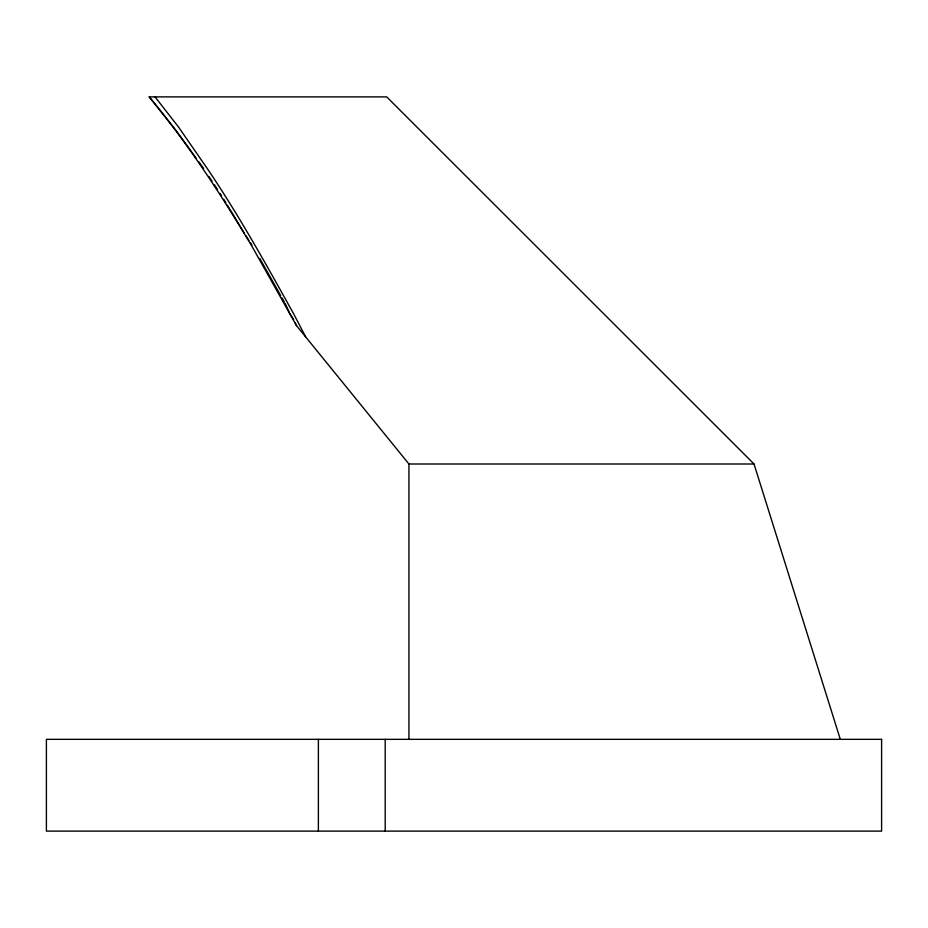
<?xml version="1.0" encoding="UTF-8"?>
<svg xmlns="http://www.w3.org/2000/svg" width="928" height="928" viewBox="0 0 928 928"><rect width="100%" height="100%" fill="white"/><g stroke="black" fill="none" stroke-linecap="round" stroke-linejoin="round"><path stroke-width="1.39" d="M408.935 739.338L408.935 464L296.496 325.624L252.822 247.846C221.606 195.344 188.222 143.991 149.211 96.883L386.721 96.883L754.023 464L840.304 739.338M408.935 464L754.023 464M149.211 96.883L176.459 130.987L196.075 158.062M155.022 96.883L178.246 126.649L208.51 170.358C239.552 216.56 266.638 265.188 293.631 313.803L305.683 336.922M198.58 161.53L203.603 168.444M293.631 319.348L289.698 313.502L285.151 303.444M208.87 176.355L212.048 181.204M214.426 184.834L217.604 189.683M219.982 193.314L221.572 195.738M244.447 233.415L230.214 209.832M245.966 235.77L249.017 240.48M250.537 242.834L252.056 245.189M223.741 199.265L225.898 202.78M227.337 205.134L229.494 208.661M280.708 295.591L259.747 258.402M281.996 297.807L284.328 301.971M294.907 322.399L296.496 325.624M385.201 739.338L385.201 831.117M318.385 739.338L318.385 831.117M881.6 739.338L46.4 739.338L46.4 831.117L881.6 831.117L881.6 739.338"/></g></svg>
